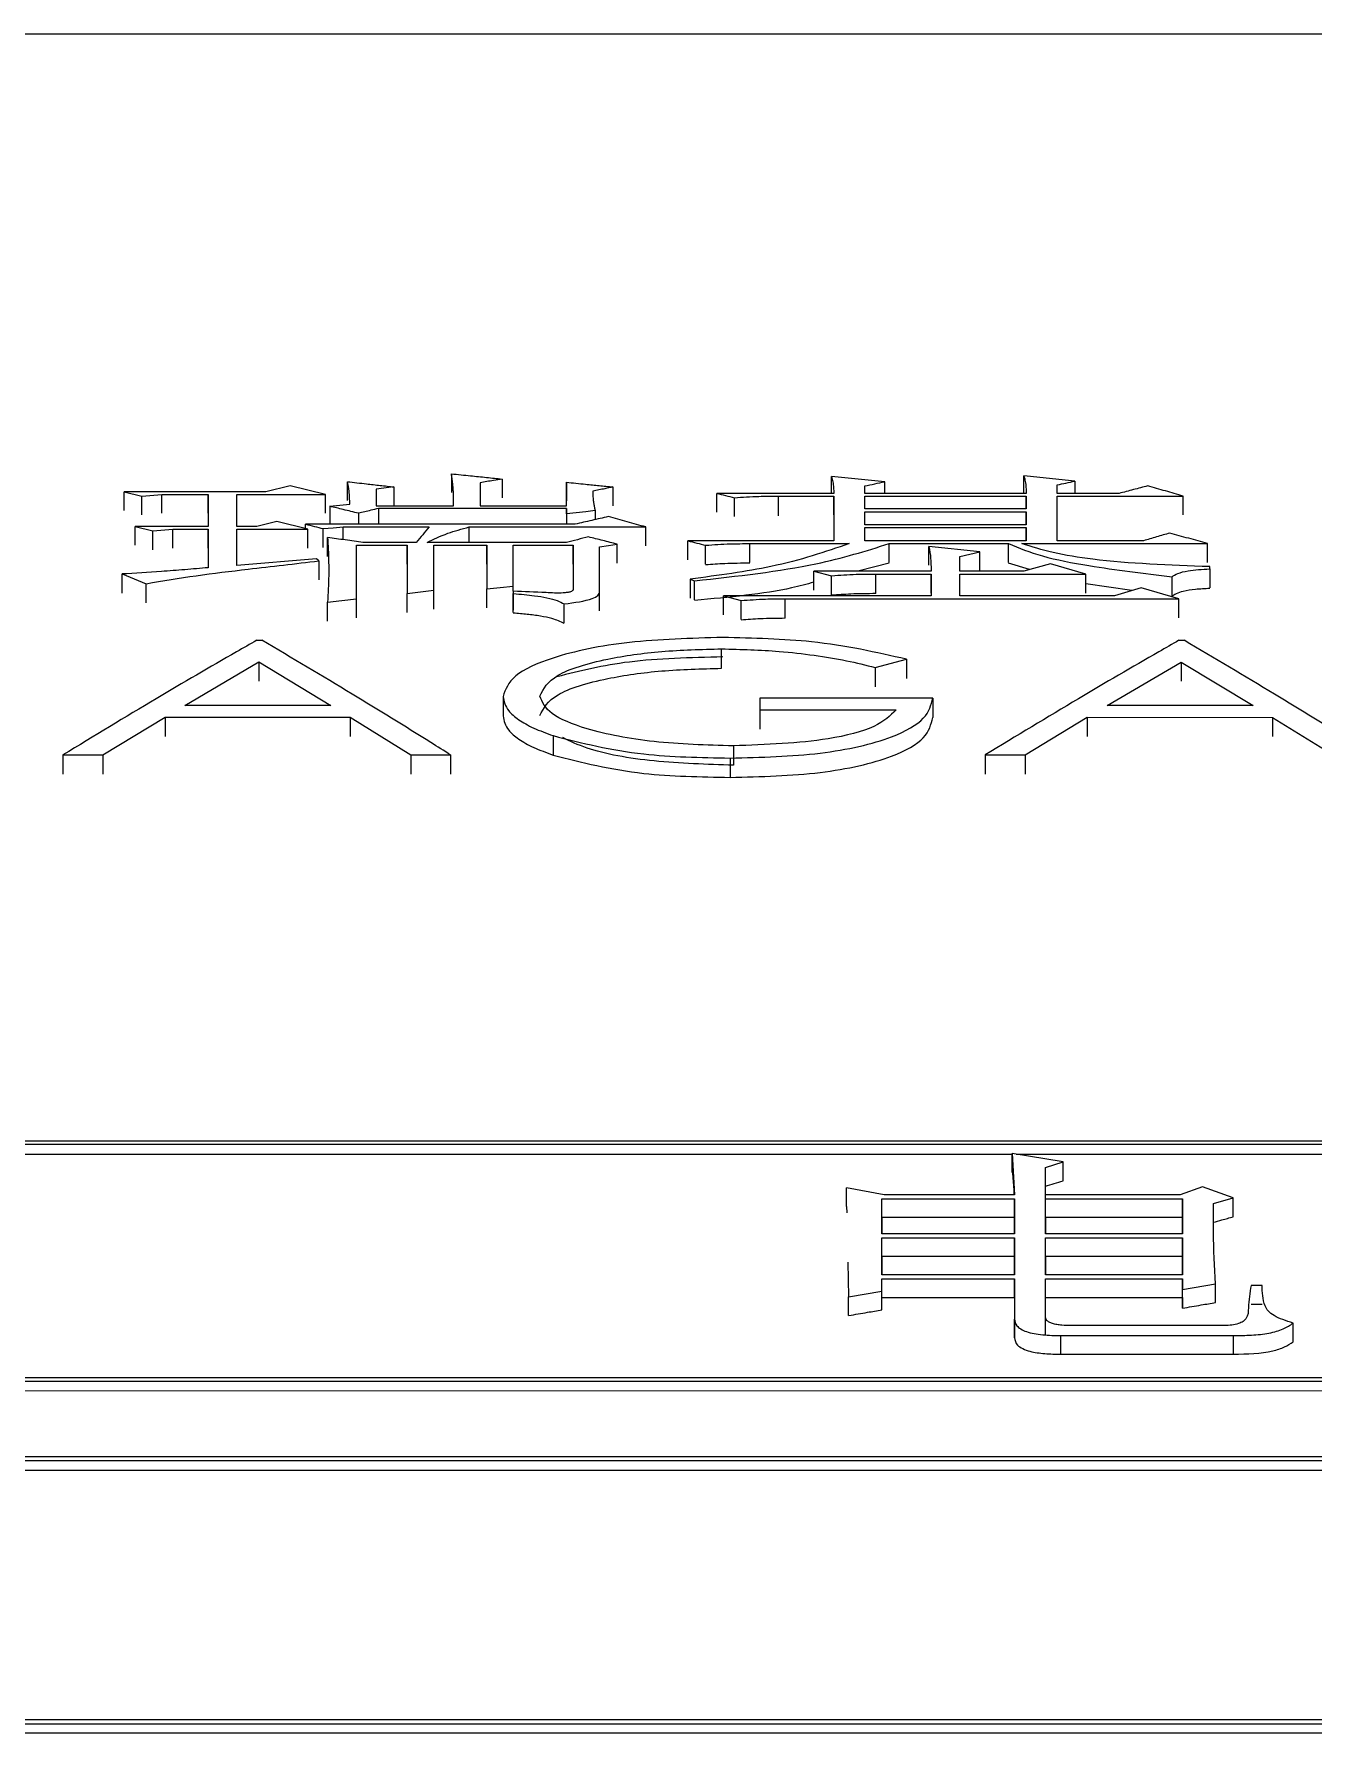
# Model space of a CAD drawing. Header units: millimetres. Extents: x 1852 to 4288, y 681 to 2404.
# Drawn here: x 2419.2 to 2425.46, y 2204.08 to 2212.39 of the extents above; entities that cross this region are included whole.
import ezdxf

# ---------------------------------------------------------------- set-up
doc = ezdxf.new("R2010")
doc.units = ezdxf.units.MM

msp = doc.modelspace()

# ---------------------------------------------------------------- linework, layer by layer
at = {"color": 7, "linetype": 'Continuous', "lineweight": 25}
for p, q in [((2442.3797, 2212.392), (2405.3797, 2212.3935)), ((2421.242, 2210.2414), (2421.242, 2210.1495)), ((2423.1026, 2210.1454), (2423.1026, 2210.2285)), ((2424.0437, 2210.1454), (2424.0437, 2210.231)), ((2419.6411, 2210.1533), (2419.7276, 2210.1324)), ((2420.3334, 2210.1533), (2419.6411, 2210.1533)), ((2419.6411, 2210.0613), (2419.6411, 2210.1533)), ((2419.7276, 2210.1324), (2419.8249, 2210.1403)), ((2419.8249, 2210.1403), (2420.0521, 2210.1403)), ((2420.0521, 2210.1403), (2420.0521, 2209.9837)), ((2420.0521, 2210.0482), (2420.0521, 2210.1403)), ((2420.1927, 2210.1402), (2420.6254, 2210.1402)), ((2420.1927, 2209.9837), (2420.1927, 2210.1402)), ((2420.4524, 2210.182), (2420.3334, 2210.1533)), ((2420.6254, 2210.1402), (2420.4524, 2210.182)), ((2420.6254, 2210.0482), (2420.6254, 2210.1402)), ((2420.7336, 2210.1108), (2420.7336, 2210.2027)), ((2420.9608, 2210.1768), (2420.8742, 2210.1663)), ((2420.8742, 2210.1663), (2420.8742, 2210.085)), ((2420.9608, 2210.1768), (2420.9608, 2210.085)), ((2421.3826, 2210.1975), (2421.3826, 2210.085)), ((2421.4908, 2210.2156), (2421.4908, 2210.1237)), ((2421.8045, 2210.085), (2421.8045, 2210.2001)), ((2421.8045, 2210.2001), (2421.8045, 2210.1082)), ((2422.0317, 2210.1767), (2422.0317, 2210.0847)), ((2423.1134, 2210.1454), (2422.5401, 2210.1454)), ((2422.5401, 2210.0534), (2422.5401, 2210.1454)), ((2423.2649, 2210.1454), (2423.2649, 2210.1819)), ((2424.0545, 2210.1454), (2423.2649, 2210.1454)), ((2423.3622, 2210.1454), (2423.3622, 2210.2026)), ((2424.206, 2210.1453), (2424.206, 2210.187)), ((2424.5088, 2210.1453), (2424.206, 2210.1453)), ((2424.2925, 2210.2052), (2424.2925, 2210.1453)), ((2419.7276, 2210.0403), (2419.7276, 2210.1324)), ((2420.6471, 2210.0824), (2420.7444, 2210.0929)), ((2420.6471, 2210.0824), (2420.6471, 2209.9944)), ((2420.8742, 2210.085), (2421.2528, 2210.085)), ((2420.885, 2210.0718), (2420.885, 2209.9944)), ((2421.8045, 2210.0717), (2420.885, 2210.0718)), ((2421.3826, 2210.085), (2421.8045, 2210.085)), ((2421.8045, 2210.0717), (2421.8045, 2209.9944)), ((2421.8045, 2210.0452), (2421.8045, 2210.0717)), ((2421.9451, 2210.0611), (2421.9451, 2210.0169)), ((2422.6266, 2210.0324), (2422.6266, 2210.1244)), ((2422.843, 2210.1323), (2423.1134, 2210.1323)), ((2422.843, 2210.0359), (2422.843, 2210.1323)), ((2423.1134, 2210.1323), (2423.1134, 2209.9133)), ((2423.1134, 2210.0402), (2423.1134, 2210.1323)), ((2423.2649, 2210.1323), (2424.0545, 2210.1323)), ((2423.2649, 2210.069), (2423.2649, 2210.1323)), ((2424.0545, 2210.069), (2423.2649, 2210.069)), ((2423.2649, 2210.0558), (2424.0545, 2210.0557)), ((2423.2649, 2209.9917), (2423.2649, 2210.0558)), ((2424.0545, 2210.1323), (2424.0545, 2210.069)), ((2424.0545, 2210.069), (2424.0545, 2210.1323)), ((2424.0545, 2210.0557), (2424.0545, 2209.9916)), ((2424.0545, 2209.9916), (2424.0545, 2210.0557)), ((2424.206, 2210.1323), (2424.8225, 2210.1322)), ((2424.206, 2209.9133), (2424.206, 2210.1323)), ((2424.8225, 2210.0402), (2424.8225, 2210.1322)), ((2419.6951, 2209.9837), (2419.7817, 2209.9622)), ((2420.0521, 2209.9837), (2419.6951, 2209.9837)), ((2419.6951, 2209.8913), (2419.6951, 2209.9837)), ((2419.7817, 2209.9622), (2419.879, 2209.9703)), ((2419.879, 2209.9703), (2420.0521, 2209.9703)), ((2420.0521, 2209.9703), (2420.0521, 2209.7815)), ((2420.0521, 2209.8778), (2420.0521, 2209.9703)), ((2420.2901, 2209.9837), (2420.1927, 2209.9837)), ((2420.1927, 2209.9703), (2420.5389, 2209.9702)), ((2420.1928, 2209.7926), (2420.1927, 2209.9703)), ((2420.3875, 2210.0079), (2420.2901, 2209.9837)), ((2420.5389, 2209.9702), (2420.3875, 2210.0079)), ((2421.8478, 2209.9944), (2420.5281, 2209.9944)), ((2420.5281, 2209.9729), (2420.5281, 2209.9944)), ((2420.5389, 2209.8778), (2420.5389, 2209.9702)), ((2420.6146, 2209.8805), (2420.6146, 2209.9729)), ((2420.712, 2209.981), (2421.1338, 2209.981)), ((2420.712, 2209.919), (2420.712, 2209.981)), ((2420.7877, 2210.0479), (2420.7877, 2209.9944)), ((2421.3287, 2209.981), (2422.1939, 2209.981)), ((2421.3287, 2209.9052), (2421.3287, 2209.981)), ((2421.8045, 2210.0452), (2421.8045, 2209.9944)), ((2422.1939, 2209.8886), (2422.1939, 2209.981)), ((2424.0545, 2209.9916), (2423.2649, 2209.9917)), ((2423.2649, 2209.9782), (2424.0545, 2209.9782)), ((2423.2649, 2209.9133), (2423.2649, 2209.9782)), ((2424.0545, 2209.9782), (2424.0545, 2209.9133)), ((2424.0545, 2209.9133), (2424.0545, 2209.9782)), ((2419.7817, 2209.8697), (2419.7817, 2209.9622)), ((2420.6363, 2209.8372), (2420.6363, 2209.9297)), ((2420.7769, 2209.8916), (2421.0257, 2209.8916)), ((2420.7769, 2209.6298), (2420.7769, 2209.8916)), ((2421.0689, 2209.9052), (2420.8093, 2209.9052)), ((2421.0257, 2209.8916), (2421.0257, 2209.6553)), ((2421.0257, 2209.799), (2421.0257, 2209.8916)), ((2421.8045, 2209.9052), (2421.123, 2209.9052)), ((2421.1555, 2209.8916), (2421.4151, 2209.8916)), ((2421.1555, 2209.6722), (2421.1555, 2209.8916)), ((2421.4151, 2209.8916), (2421.4151, 2209.6779)), ((2421.4151, 2209.799), (2421.4151, 2209.8916)), ((2421.5449, 2209.8916), (2421.837, 2209.8916)), ((2421.5449, 2209.692), (2421.5449, 2209.8916)), ((2421.837, 2209.8916), (2421.837, 2209.6722)), ((2421.837, 2209.799), (2421.837, 2209.8916)), ((2422.0533, 2209.8044), (2422.0533, 2209.897)), ((2423.1134, 2209.9133), (2422.3995, 2209.9133)), ((2422.3995, 2209.8208), (2422.3995, 2209.9133)), ((2422.486, 2209.7989), (2422.486, 2209.8915)), ((2422.7023, 2209.8997), (2423.1891, 2209.8997)), ((2422.7023, 2209.8071), (2422.7023, 2209.8997)), ((2424.0545, 2209.9133), (2423.2649, 2209.9133)), ((2423.3838, 2209.8071), (2423.3838, 2209.8997)), ((2423.3838, 2209.8997), (2423.968, 2209.8997)), ((2423.8274, 2209.8587), (2423.5786, 2209.886)), ((2423.5786, 2209.7934), (2423.5786, 2209.886)), ((2423.968, 2209.8071), (2423.968, 2209.8997)), ((2424.0329, 2209.8997), (2424.9415, 2209.8996)), ((2424.6278, 2209.9133), (2424.206, 2209.9133)), ((2424.9415, 2209.8071), (2424.9415, 2209.8996)), ((2420.5822, 2209.8258), (2420.1928, 2209.7926)), ((2420.593, 2209.8147), (2420.5822, 2209.8258)), ((2420.593, 2209.8147), (2420.593, 2209.7219)), ((2421.9668, 2209.6637), (2421.9668, 2209.8834)), ((2423.3838, 2209.8036), (2423.2372, 2209.7665)), ((2423.73, 2209.8367), (2423.8274, 2209.8587)), ((2423.73, 2209.7647), (2423.73, 2209.8367)), ((2423.8274, 2209.766), (2423.8274, 2209.8587)), ((2424.0711, 2209.7723), (2423.968, 2209.8036)), ((2424.1735, 2209.8008), (2424.0437, 2209.7647)), ((2424.3466, 2209.7507), (2424.1735, 2209.8008)), ((2419.6302, 2209.6579), (2419.6303, 2209.7509)), ((2419.6303, 2209.7509), (2419.7489, 2209.7034)), ((2422.4103, 2209.7256), (2422.4103, 2209.6326)), ((2422.4103, 2209.7256), (2422.4319, 2209.7172)), ((2423.0161, 2209.7647), (2423.1026, 2209.7424)), ((2423.5894, 2209.7647), (2423.0161, 2209.7647)), ((2423.0161, 2209.6718), (2423.0161, 2209.7647)), ((2423.1026, 2209.6494), (2423.1026, 2209.7424)), ((2423.3189, 2209.7508), (2423.5894, 2209.7508)), ((2423.319, 2209.6549), (2423.319, 2209.7508)), ((2423.5894, 2209.7508), (2423.5894, 2209.6439)), ((2423.5894, 2209.6578), (2423.5894, 2209.7508)), ((2424.0437, 2209.7647), (2423.73, 2209.7647)), ((2423.73, 2209.7508), (2424.3466, 2209.7507)), ((2423.73, 2209.6439), (2423.73, 2209.7508)), ((2424.3466, 2209.6578), (2424.3466, 2209.7507)), ((2424.7685, 2209.6438), (2424.7685, 2209.7368)), ((2424.9524, 2209.7758), (2424.9524, 2209.7869)), ((2424.9524, 2209.7758), (2424.9524, 2209.6829)), ((2419.7489, 2209.6104), (2419.7489, 2209.7034)), ((2421.0257, 2209.5621), (2421.0257, 2209.6553)), ((2421.1555, 2209.5791), (2421.1555, 2209.6722)), ((2421.4151, 2209.5848), (2421.4151, 2209.6779)), ((2421.5449, 2209.6666), (2421.5449, 2209.692)), ((2421.5449, 2209.6666), (2421.5449, 2209.6553)), ((2421.5449, 2209.6666), (2421.5449, 2209.5734)), ((2421.5449, 2209.5621), (2421.5449, 2209.6553)), ((2421.9668, 2209.5706), (2421.9668, 2209.6637)), ((2422.4319, 2209.6242), (2422.4319, 2209.7172)), ((2422.5726, 2209.5507), (2422.5726, 2209.6439)), ((2422.5726, 2209.6439), (2422.6591, 2209.6212)), ((2423.5894, 2209.6439), (2422.5726, 2209.6439)), ((2424.4872, 2209.6438), (2423.73, 2209.6439)), ((2424.5716, 2209.6696), (2424.3466, 2209.7023)), ((2424.617, 2209.6834), (2424.4872, 2209.6438)), ((2424.8009, 2209.6296), (2424.617, 2209.6834)), ((2420.6363, 2209.5194), (2420.6363, 2209.6127)), ((2420.7769, 2209.5365), (2420.7769, 2209.6298)), ((2421.7937, 2209.5108), (2421.7937, 2209.6041)), ((2422.6591, 2209.5279), (2422.6591, 2209.6212)), ((2422.8754, 2209.534), (2422.8754, 2209.6297)), ((2422.8754, 2209.6297), (2424.8009, 2209.6296)), ((2424.8009, 2209.5364), (2424.8009, 2209.6296)), ((2420.2894, 2209.4265), (2420.3151, 2209.4265)), ((2424.8022, 2209.4263), (2424.8279, 2209.4263)), ((2419.9381, 2209.1077), (2420.3002, 2209.3203)), ((2420.3002, 2209.3203), (2420.6528, 2209.1077)), ((2420.3002, 2209.3203), (2420.3002, 2209.2263)), ((2422.5642, 2209.2893), (2422.5643, 2209.3847)), ((2423.3151, 2209.2934), (2423.4689, 2209.3335)), ((2423.4689, 2209.3335), (2423.4689, 2209.2396)), ((2424.4509, 2209.1076), (2424.8131, 2209.3201)), ((2424.8131, 2209.3201), (2424.813, 2209.2262)), ((2424.8131, 2209.3201), (2425.1656, 2209.1075)), ((2423.3151, 2209.2934), (2423.3151, 2209.1994)), ((2421.4945, 2209.1512), (2421.4945, 2209.0569)), ((2422.751, 2209.1437), (2422.751, 2209.0859)), ((2423.5971, 2209.1437), (2422.751, 2209.1437)), ((2422.751, 2209.1437), (2422.751, 2209.0494)), ((2423.5971, 2209.1437), (2423.5971, 2209.0494)), ((2420.6528, 2209.1077), (2419.9381, 2209.1077)), ((2422.751, 2209.0859), (2423.4176, 2209.0859)), ((2422.751, 2209.0859), (2422.751, 2208.9915)), ((2425.1656, 2209.1075), (2424.4509, 2209.1076)), ((2419.5366, 2208.8653), (2419.8407, 2209.0496)), ((2419.8407, 2209.0496), (2419.8407, 2208.9552)), ((2419.8407, 2209.0496), (2420.7474, 2209.0496)), ((2420.7474, 2209.0496), (2420.7474, 2208.9552)), ((2420.7474, 2209.0496), (2421.043, 2208.8653)), ((2424.0494, 2208.8652), (2424.3535, 2209.0495)), ((2424.3535, 2209.0495), (2424.3535, 2208.9551)), ((2424.3535, 2209.0495), (2425.2602, 2209.0494)), ((2425.2602, 2209.0494), (2425.2602, 2208.955)), ((2425.2602, 2209.0494), (2425.5559, 2208.8652)), ((2421.7397, 2208.9598), (2421.7397, 2208.865)), ((2422.622, 2208.9099), (2422.622, 2208.8151)), ((2419.3407, 2208.8654), (2419.5366, 2208.8653)), ((2419.5366, 2208.8653), (2419.5366, 2208.7707)), ((2421.043, 2208.8653), (2421.2381, 2208.8653)), ((2421.2381, 2208.8653), (2421.2381, 2208.7707)), ((2422.6063, 2208.8503), (2422.6063, 2208.7557)), ((2423.8535, 2208.8652), (2424.0494, 2208.8652)), ((2424.0494, 2208.8652), (2424.0494, 2208.7706)), ((2440.1808, 2206.9755), (2418.1978, 2206.9761)), ((2440.1308, 2206.9581), (2418.2478, 2206.9587)), ((2418.2478, 2206.9125), (2423.9863, 2206.9124)), ((2423.9863, 2206.9157), (2423.9971, 2206.7127)), ((2424.2351, 2206.8738), (2423.9863, 2206.9157)), ((2423.9863, 2206.8235), (2423.9863, 2206.9157)), ((2424.0058, 2206.9124), (2428.919, 2206.9122)), ((2424.1486, 2206.8471), (2424.2351, 2206.8738)), ((2424.1486, 2206.7127), (2424.1486, 2206.8471)), ((2424.1486, 2206.8464), (2424.1486, 2206.8471)), ((2424.2351, 2206.7817), (2424.2351, 2206.8738)), ((2423.3589, 2206.7128), (2423.175, 2206.7474)), ((2423.175, 2206.6555), (2423.175, 2206.7474)), ((2424.1486, 2206.7127), (2424.1486, 2206.755)), ((2424.9166, 2206.7512), (2424.8084, 2206.7127)), ((2425.068, 2206.6973), (2424.9166, 2206.7512)), ((2423.175, 2206.6555), (2423.1775, 2206.6244)), ((2423.3481, 2206.6934), (2423.9971, 2206.6934)), ((2423.3481, 2206.5223), (2423.3481, 2206.6934)), ((2423.3481, 2206.6016), (2423.3481, 2206.6934)), ((2423.9971, 2206.7127), (2423.3589, 2206.7128)), ((2423.9971, 2206.6934), (2423.9971, 2206.5223)), ((2423.9971, 2206.6015), (2423.9971, 2206.6934)), ((2424.8084, 2206.7127), (2424.1486, 2206.7127)), ((2424.1486, 2206.6208), (2424.1486, 2206.7127)), ((2424.1486, 2206.6934), (2424.8192, 2206.6934)), ((2424.1486, 2206.5223), (2424.1486, 2206.6934)), ((2424.1486, 2206.6015), (2424.1486, 2206.6934)), ((2424.8192, 2206.6934), (2424.8192, 2206.5222)), ((2424.8192, 2206.6015), (2424.8192, 2206.6934)), ((2424.9707, 2206.6702), (2425.068, 2206.6973)), ((2425.068, 2206.6054), (2425.068, 2206.6973)), ((2423.3481, 2206.6016), (2423.3481, 2206.5223)), ((2423.9971, 2206.6015), (2423.3481, 2206.6016)), ((2423.9971, 2206.5223), (2423.9971, 2206.6015)), ((2424.1486, 2206.6015), (2424.1486, 2206.5223)), ((2424.8192, 2206.6015), (2424.1486, 2206.6015)), ((2424.8192, 2206.5222), (2424.8192, 2206.6015)), ((2423.9971, 2206.5223), (2423.3481, 2206.5223)), ((2423.3481, 2206.5027), (2423.9971, 2206.5027)), ((2423.3481, 2206.3211), (2423.3481, 2206.5027)), ((2423.3481, 2206.4111), (2423.3481, 2206.5027)), ((2423.9971, 2206.5027), (2423.9971, 2206.3211)), ((2423.9971, 2206.411), (2423.9971, 2206.5027)), ((2424.8192, 2206.5222), (2424.1486, 2206.5223)), ((2424.1486, 2206.5027), (2424.8192, 2206.5027)), ((2424.1486, 2206.3211), (2424.1486, 2206.5027)), ((2424.1486, 2206.411), (2424.1486, 2206.5027)), ((2424.8192, 2206.411), (2424.8192, 2206.5027)), ((2424.8192, 2206.5027), (2424.8193, 2206.3211)), ((2423.3481, 2206.4111), (2423.3481, 2206.3211)), ((2423.9971, 2206.411), (2423.3481, 2206.4111)), ((2423.9971, 2206.3211), (2423.9971, 2206.411)), ((2424.1486, 2206.411), (2424.1486, 2206.3211)), ((2424.8192, 2206.411), (2424.1486, 2206.411)), ((2424.8192, 2206.3211), (2424.8192, 2206.411)), ((2423.1824, 2206.383), (2423.1858, 2206.2134)), ((2423.9971, 2206.3211), (2423.3481, 2206.3211)), ((2424.8193, 2206.3211), (2424.1486, 2206.3211)), ((2423.1858, 2206.2134), (2423.3481, 2206.2414)), ((2423.3481, 2206.3012), (2423.9971, 2206.3012)), ((2423.3481, 2206.2414), (2423.3481, 2206.3012)), ((2423.3481, 2206.2099), (2423.3481, 2206.3012)), ((2423.3481, 2206.1501), (2423.3481, 2206.2414)), ((2423.9971, 2206.3012), (2423.9971, 2206.1049)), ((2423.9971, 2206.2099), (2423.9971, 2206.3012)), ((2424.1486, 2206.3012), (2424.8193, 2206.3012)), ((2424.1486, 2206.117), (2424.1486, 2206.3012)), ((2424.1486, 2206.2099), (2424.1486, 2206.3012)), ((2424.8193, 2206.3012), (2424.8193, 2206.2494)), ((2424.8193, 2206.2098), (2424.8193, 2206.3012)), ((2424.8193, 2206.2494), (2424.9815, 2206.2773)), ((2424.8193, 2206.1581), (2424.8193, 2206.2494)), ((2424.9815, 2206.186), (2424.9815, 2206.2773)), ((2425.2087, 2206.2693), (2425.1546, 2206.2693)), ((2423.1858, 2206.1222), (2423.1858, 2206.2134)), ((2423.3481, 2206.1501), (2423.3481, 2206.2099)), ((2423.3481, 2206.2099), (2423.9971, 2206.2099)), ((2423.9971, 2206.2099), (2423.9971, 2206.0138)), ((2424.1486, 2206.0273), (2424.1486, 2206.2099)), ((2424.1486, 2206.2099), (2424.8193, 2206.2098)), ((2424.8193, 2206.2098), (2424.8193, 2206.1581)), ((2425.1546, 2206.178), (2425.2087, 2206.178)), ((2423.9971, 2206.0138), (2423.9971, 2206.1049)), ((2425.025, 2206.0726), (2424.2784, 2206.0726)), ((2425.3601, 2205.9936), (2425.3601, 2206.0847)), ((2424.2243, 2205.933), (2424.2243, 2206.024)), ((2424.2243, 2206.024), (2425.0681, 2206.0239)), ((2425.0681, 2205.9329), (2425.0681, 2206.0239)), ((2424.2243, 2205.933), (2425.0681, 2205.9329)), ((2418.2479, 2205.8196), (2440.1309, 2205.819)), ((2418.1979, 2205.8006), (2440.1809, 2205.8001)), ((2418.1979, 2205.7545), (2440.1809, 2205.7539)), ((2440.1309, 2205.4297), (2418.1479, 2205.4302)), ((2440.0809, 2205.4103), (2418.1979, 2205.4108)), ((2418.1979, 2205.3656), (2440.0809, 2205.3651)), ((2418.1479, 2204.1241), (2440.1309, 2204.1236)), ((2418.1479, 2204.0796), (2440.1309, 2204.0791)), ((2418.1979, 2204.1451), (2440.0809, 2204.1446))]:
    msp.add_line(p, q, dxfattribs=at)
at = {"color": 7, "linetype": 'Continuous', "lineweight": 25, "flags": 128}
for points in [[(2419.8249, 2210.0482), (2419.8249, 2210.068), (2419.8249, 2210.0921), (2419.8249, 2210.1162), (2419.8249, 2210.1403)], [(2421.9451, 2210.0611), (2421.899, 2210.0559), (2421.8518, 2210.0505), (2421.8045, 2210.0452)], [(2419.879, 2209.8779), (2419.879, 2209.8982), (2419.879, 2209.9222), (2419.879, 2209.9462), (2419.879, 2209.9703)], [(2420.6146, 2209.9729), (2420.6633, 2209.977), (2420.712, 2209.981)], [(2421.9668, 2209.8834), (2422.0101, 2209.8902), (2422.0533, 2209.897)], [(2421.0257, 2209.6553), (2421.0906, 2209.6638), (2421.1555, 2209.6722)], [(2421.4151, 2209.6779), (2421.48, 2209.6849), (2421.5449, 2209.692)], [(2420.6363, 2209.6127), (2420.7066, 2209.6212), (2420.7769, 2209.6298)], [(2419.3407, 2208.8654), (2419.3407, 2208.8403), (2419.3407, 2208.8152), (2419.3407, 2208.7707)], [(2421.043, 2208.8653), (2421.043, 2208.8413), (2421.043, 2208.8174), (2421.043, 2208.7707)], [(2423.8535, 2208.8652), (2423.8535, 2208.8401), (2423.8535, 2208.815), (2423.8535, 2208.7706)]]:
    msp.add_lwpolyline(points, dxfattribs=at)
at = {"color": 7, "linetype": 'Continuous', "lineweight": 25}
for points, knots in [([(2421.2528, 2210.085), (2421.2528, 2210.0859), (2421.2528, 2210.0878), (2421.2528, 2210.0906), (2421.2528, 2210.0934), (2421.2528, 2210.0962), (2421.2528, 2210.0991), (2421.2528, 2210.1019), (2421.2528, 2210.1042), (2421.2528, 2210.1066), (2421.2528, 2210.1089), (2421.2527, 2210.1117), (2421.2527, 2210.114), (2421.2527, 2210.1164), (2421.2526, 2210.1187), (2421.2526, 2210.1215), (2421.2526, 2210.1238), (2421.2525, 2210.1262), (2421.2525, 2210.1285), (2421.2524, 2210.1313), (2421.2524, 2210.1336), (2421.2523, 2210.136), (2421.2522, 2210.1383), (2421.2521, 2210.1411), (2421.252, 2210.1434), (2421.252, 2210.1457), (2421.2519, 2210.1481), (2421.2517, 2210.1509), (2421.2516, 2210.1532), (2421.2515, 2210.1555), (2421.2514, 2210.1578), (2421.2512, 2210.1606), (2421.251, 2210.1634), (2421.2509, 2210.1657), (2421.2507, 2210.168), (2421.2505, 2210.1703), (2421.2503, 2210.1726), (2421.2501, 2210.175), (2421.2499, 2210.1773), (2421.2497, 2210.18), (2421.2494, 2210.1828), (2421.2492, 2210.1851), (2421.2489, 2210.1874), (2421.2487, 2210.1897), (2421.2484, 2210.1925), (2421.2481, 2210.1948), (2421.2479, 2210.1971), (2421.2476, 2210.1994), (2421.2473, 2210.2022), (2421.247, 2210.2045), (2421.2467, 2210.2068), (2421.2464, 2210.2091), (2421.246, 2210.2118), (2421.2458, 2210.2141), (2421.2454, 2210.2164), (2421.2451, 2210.2187), (2421.2448, 2210.2215), (2421.2445, 2210.2238), (2421.2441, 2210.2261), (2421.2438, 2210.2283), (2421.2435, 2210.2311), (2421.2431, 2210.2334), (2421.2428, 2210.2357), (2421.2425, 2210.2382), (2421.2422, 2210.2402), (2421.242, 2210.2414)], [0, 0, 0, 0, 0.017776, 0.035552, 0.053328, 0.071104, 0.08888, 0.106656, 0.124432, 0.13332, 0.151096, 0.168872, 0.186648, 0.195536, 0.213312, 0.231088, 0.248864, 0.257752, 0.275528, 0.293304, 0.31108, 0.319968, 0.337744, 0.355519, 0.373295, 0.382183, 0.399959, 0.417735, 0.435511, 0.444399, 0.462175, 0.479951, 0.497727, 0.515503, 0.524391, 0.542167, 0.559943, 0.568831, 0.586607, 0.604383, 0.622159, 0.639935, 0.648823, 0.666599, 0.684375, 0.702151, 0.711039, 0.728815, 0.746591, 0.764367, 0.773255, 0.791031, 0.808807, 0.826583, 0.835471, 0.853247, 0.871023, 0.888799, 0.897687, 0.915463, 0.933239, 0.951015, 0.959903, 0.977679, 1, 1, 1, 1]), ([(2421.242, 2210.2414), (2421.2733, 2210.2382), (2421.3305, 2210.2322), (2421.4134, 2210.2236), (2421.465, 2210.2183), (2421.4908, 2210.2156)], [0, 0, 0, 0, 0.377751, 0.688875, 1, 1, 1, 1]), ([(2423.1026, 2210.2285), (2423.1046, 2210.2196), (2423.1088, 2210.2014), (2423.1122, 2210.1737), (2423.113, 2210.1548), (2423.1134, 2210.1454)], [0, 0, 0, 0, 0.32278, 0.661317, 1, 1, 1, 1]), ([(2423.3622, 2210.2026), (2423.3189, 2210.2069), (2423.2324, 2210.2156), (2423.1459, 2210.2242), (2423.1026, 2210.2285)], [0, 0, 0, 0, 0.499999, 1, 1, 1, 1]), ([(2424.0437, 2210.231), (2424.046, 2210.2219), (2424.0507, 2210.2032), (2424.0536, 2210.1746), (2424.0542, 2210.1551), (2424.0545, 2210.1454)], [0, 0, 0, 0, 0.320799, 0.66032, 1, 1, 1, 1]), ([(2424.2925, 2210.2052), (2424.251, 2210.2095), (2424.1681, 2210.2181), (2424.0852, 2210.2267), (2424.0437, 2210.231)], [0, 0, 0, 0, 0.499999, 1, 1, 1, 1]), ([(2420.7444, 2210.0929), (2420.7443, 2210.1035), (2420.7442, 2210.1248), (2420.7412, 2210.1614), (2420.7364, 2210.1873), (2420.7336, 2210.2027)], [0, 0, 0, 0, 0.2875755, 0.5751673, 1, 1, 1, 1]), ([(2420.7336, 2210.2027), (2420.7645, 2210.1992), (2420.8178, 2210.1931), (2420.8936, 2210.1844), (2420.9384, 2210.1793), (2420.9608, 2210.1768)], [0, 0, 0, 0, 0.408301, 0.70415, 1, 1, 1, 1]), ([(2421.4908, 2210.2156), (2421.4767, 2210.2133), (2421.4517, 2210.2091), (2421.4156, 2210.203), (2421.3936, 2210.1993), (2421.3826, 2210.1975)], [0, 0, 0, 0, 0.390452, 0.695226, 1, 1, 1, 1]), ([(2421.8045, 2210.2001), (2421.8359, 2210.1969), (2421.8895, 2210.1914), (2421.9652, 2210.1836), (2422.0095, 2210.179), (2422.0317, 2210.1767)], [0, 0, 0, 0, 0.414517, 0.707258, 1, 1, 1, 1]), ([(2422.0317, 2210.1767), (2422.0187, 2210.1739), (2421.996, 2210.1691), (2421.9635, 2210.1621), (2421.9441, 2210.158), (2421.9343, 2210.1559)], [0, 0, 0, 0, 0.40015, 0.700074, 1, 1, 1, 1]), ([(2421.9343, 2210.1559), (2421.9344, 2210.1441), (2421.9344, 2210.1316), (2421.9354, 2210.1183), (2421.9356, 2210.1154), (2421.9359, 2210.1124), (2421.9363, 2210.1094), (2421.9365, 2210.1072), (2421.9369, 2210.1043), (2421.9374, 2210.1013), (2421.9379, 2210.0976), (2421.9384, 2210.0946), (2421.9389, 2210.0917), (2421.9395, 2210.0887), (2421.94, 2210.0857), (2421.9406, 2210.0828), (2421.9412, 2210.0798), (2421.9417, 2210.0772), (2421.9422, 2210.075), (2421.9425, 2210.0735), (2421.9429, 2210.0716), (2421.9434, 2210.0694), (2421.9438, 2210.0675), (2421.9441, 2210.066), (2421.9444, 2210.0647), (2421.9447, 2210.063), (2421.945, 2210.0618), (2421.9451, 2210.0611)], [0, 0, 0, 0, 0.37469, 0.398108, 0.421526, 0.468361, 0.491779, 0.515197, 0.538615, 0.58545, 0.608868, 0.655703, 0.679121, 0.702539, 0.749374, 0.772792, 0.79621, 0.843045, 0.854754, 0.866463, 0.889881, 0.913299, 0.936716, 0.948425, 0.960134, 0.980067, 1, 1, 1, 1]), ([(2422.5401, 2210.1454), (2422.5545, 2210.1419), (2422.5834, 2210.1349), (2422.6122, 2210.1279), (2422.6266, 2210.1244)], [0, 0, 0, 0, 0.5, 1, 1, 1, 1]), ([(2423.2649, 2210.1819), (2423.2811, 2210.1853), (2423.3135, 2210.1923), (2423.346, 2210.1992), (2423.3622, 2210.2026)], [0, 0, 0, 0, 0.500001, 1, 1, 1, 1]), ([(2424.206, 2210.187), (2424.2204, 2210.1901), (2424.2492, 2210.1961), (2424.2781, 2210.2022), (2424.2925, 2210.2052)], [0, 0, 0, 0, 0.500001, 1, 1, 1, 1]), ([(2424.6495, 2210.1818), (2424.626, 2210.1758), (2424.5792, 2210.1636), (2424.5323, 2210.1514), (2424.5088, 2210.1453)], [0, 0, 0, 0, 0.499996, 1, 1, 1, 1]), ([(2424.8225, 2210.1322), (2424.7937, 2210.1405), (2424.736, 2210.1571), (2424.6783, 2210.1736), (2424.6495, 2210.1818)], [0, 0, 0, 0, 0.5, 1, 1, 1, 1]), ([(2420.7877, 2210.0479), (2420.7752, 2210.0509), (2420.7503, 2210.0571), (2420.7034, 2210.0686), (2420.669, 2210.077), (2420.6471, 2210.0824)], [0, 0, 0, 0, 0.266243, 0.532487, 1, 1, 1, 1]), ([(2420.885, 2210.0718), (2420.8726, 2210.0687), (2420.8501, 2210.0632), (2420.8177, 2210.0552), (2420.7977, 2210.0503), (2420.7877, 2210.0479)], [0, 0, 0, 0, 0.384576, 0.692287, 1, 1, 1, 1]), ([(2422.6266, 2210.1244), (2422.6664, 2210.127), (2422.7375, 2210.1317), (2422.8107, 2210.1321), (2422.843, 2210.1323)], [0, 0, 0, 0, 0.558835, 1, 1, 1, 1]), ([(2420.5281, 2209.9944), (2420.5425, 2209.9909), (2420.5713, 2209.9837), (2420.6002, 2209.9765), (2420.6146, 2209.9729)], [0, 0, 0, 0, 0.499999, 1, 1, 1, 1]), ([(2421.1338, 2209.981), (2421.123, 2209.9684), (2421.1014, 2209.9433), (2421.0798, 2209.9179), (2421.0689, 2209.9052)], [0, 0, 0, 0, 0.5, 1, 1, 1, 1]), ([(2421.123, 2209.9052), (2421.1545, 2209.9207), (2421.2111, 2209.9486), (2421.2925, 2209.971), (2421.3287, 2209.981)], [0, 0, 0, 0, 0.55626, 1, 1, 1, 1]), ([(2422.01, 2210.0319), (2421.983, 2210.0256), (2421.9289, 2210.0132), (2421.8748, 2210.0007), (2421.8478, 2209.9944)], [0, 0, 0, 0, 0.499999, 1, 1, 1, 1]), ([(2422.1939, 2209.981), (2422.1633, 2209.9895), (2422.102, 2210.0065), (2422.0407, 2210.0234), (2422.01, 2210.0319)], [0, 0, 0, 0, 0.5, 1, 1, 1, 1]), ([(2420.6363, 2209.9297), (2420.6373, 2209.9103), (2420.6408, 2209.8489), (2420.6432, 2209.7439), (2420.6386, 2209.6564), (2420.6363, 2209.6127)], [0, 0, 0, 0, 0.18758, 0.593728, 1, 1, 1, 1]), ([(2420.8093, 2209.9052), (2420.7805, 2209.9093), (2420.7228, 2209.9175), (2420.6651, 2209.9256), (2420.6363, 2209.9297)], [0, 0, 0, 0, 0.5, 1, 1, 1, 1]), ([(2421.9127, 2209.9324), (2421.8947, 2209.9278), (2421.8586, 2209.9188), (2421.8226, 2209.9097), (2421.8045, 2209.9052)], [0, 0, 0, 0, 0.499995, 1, 1, 1, 1]), ([(2422.0533, 2209.897), (2422.0299, 2209.9029), (2421.983, 2209.9147), (2421.9361, 2209.9265), (2421.9127, 2209.9324)], [0, 0, 0, 0, 0.499999, 1, 1, 1, 1]), ([(2422.3995, 2209.9133), (2422.4139, 2209.9097), (2422.4427, 2209.9025), (2422.4716, 2209.8952), (2422.486, 2209.8915)], [0, 0, 0, 0, 0.5, 1, 1, 1, 1]), ([(2423.1891, 2209.8997), (2423.0705, 2209.859), (2422.8554, 2209.7852), (2422.5482, 2209.7441), (2422.4103, 2209.7256)], [0, 0, 0, 0, 0.551009, 1, 1, 1, 1]), ([(2422.4319, 2209.7172), (2422.641, 2209.7406), (2423.0094, 2209.7817), (2423.2708, 2209.8641), (2423.3838, 2209.8997)], [0, 0, 0, 0, 0.567388, 1, 1, 1, 1]), ([(2422.486, 2209.8915), (2422.5258, 2209.8942), (2422.5969, 2209.8991), (2422.6701, 2209.8995), (2422.7023, 2209.8997)], [0, 0, 0, 0, 0.558835, 1, 1, 1, 1]), ([(2423.5786, 2209.886), (2423.582, 2209.866), (2423.5871, 2209.8359), (2423.5888, 2209.7953), (2423.5892, 2209.7749), (2423.5894, 2209.7647)], [0, 0, 0, 0, 0.499799, 0.749887, 1, 1, 1, 1]), ([(2423.968, 2209.8997), (2424.0196, 2209.8784), (2424.1243, 2209.8353), (2424.4063, 2209.7811), (2424.6305, 2209.7536), (2424.7685, 2209.7368)], [0, 0, 0, 0, 0.271719, 0.55196, 1, 1, 1, 1]), ([(2424.9524, 2209.7869), (2424.756, 2209.794), (2424.484, 2209.8037), (2424.1799, 2209.8528), (2424.0815, 2209.8842), (2424.0329, 2209.8997)], [0, 0, 0, 0, 0.568218, 0.786771, 1, 1, 1, 1]), ([(2424.7576, 2209.9512), (2424.736, 2209.9449), (2424.6927, 2209.9323), (2424.6495, 2209.9196), (2424.6278, 2209.9133)], [0, 0, 0, 0, 0.499997, 1, 1, 1, 1]), ([(2424.9415, 2209.8996), (2424.9109, 2209.9083), (2424.8496, 2209.9255), (2424.7883, 2209.9426), (2424.7576, 2209.9512)], [0, 0, 0, 0, 0.5, 1, 1, 1, 1]), ([(2419.7489, 2209.7034), (2419.8294, 2209.717), (2419.9899, 2209.7441), (2420.2769, 2209.7782), (2420.4778, 2209.8014), (2420.593, 2209.8147)], [0, 0, 0, 0, 0.3007253, 0.5990417, 1, 1, 1, 1]), ([(2422.7023, 2209.8037), (2422.6613, 2209.8033), (2422.588, 2209.8028), (2422.5171, 2209.7977), (2422.486, 2209.7955)], [0, 0, 0, 0, 0.561085, 1, 1, 1, 1]), ([(2420.0521, 2209.7815), (2420.014, 2209.7783), (2419.9378, 2209.7719), (2419.7978, 2209.7609), (2419.6946, 2209.7547), (2419.6303, 2209.7509)], [0, 0, 0, 0, 0.273664, 0.547351, 1, 1, 1, 1]), ([(2423.1026, 2209.7424), (2423.1424, 2209.7452), (2423.2135, 2209.7501), (2423.2867, 2209.7506), (2423.3189, 2209.7508)], [0, 0, 0, 0, 0.5588348, 1, 1, 1, 1]), ([(2424.7685, 2209.7368), (2424.7764, 2209.7426), (2424.7924, 2209.7546), (2424.8565, 2209.7704), (2424.9157, 2209.7737), (2424.9524, 2209.7758)], [0, 0, 0, 0, 0.2687155, 0.5468291, 1, 1, 1, 1]), ([(2421.837, 2209.6722), (2421.8358, 2209.6707), (2421.8335, 2209.6677), (2421.8242, 2209.6633), (2421.8088, 2209.6599), (2421.7685, 2209.6561), (2421.6782, 2209.6612), (2421.5978, 2209.6645), (2421.5449, 2209.6666)], [0, 0, 0, 0, 0.0497966, 0.1008375, 0.1638489, 0.2293145, 0.4925683, 1, 1, 1, 1]), ([(2421.5449, 2209.6553), (2421.5803, 2209.6522), (2421.6382, 2209.6473), (2421.71, 2209.635), (2421.7622, 2209.6216), (2421.7833, 2209.6099), (2421.7937, 2209.6041)], [0, 0, 0, 0, 0.34869, 0.570906, 0.788288, 1, 1, 1, 1]), ([(2421.7937, 2209.6041), (2421.8452, 2209.6111), (2421.9159, 2209.6207), (2421.9634, 2209.646), (2421.9657, 2209.6578), (2421.9668, 2209.6637)], [0, 0, 0, 0, 0.572838, 0.788051, 1, 1, 1, 1]), ([(2423.0161, 2209.7105), (2422.9806, 2209.7009), (2422.8191, 2209.6573), (2422.6016, 2209.6371), (2422.4319, 2209.6214)], [0, 0, 0, 0, 0.219968, 1, 1, 1, 1]), ([(2423.319, 2209.6549), (2423.2779, 2209.6546), (2423.2046, 2209.654), (2423.1337, 2209.6488), (2423.1026, 2209.6466)], [0, 0, 0, 0, 0.561086, 1, 1, 1, 1]), ([(2424.9524, 2209.6799), (2424.929, 2209.6787), (2424.8829, 2209.6764), (2424.8251, 2209.6675), (2424.7859, 2209.6549), (2424.7742, 2209.6456), (2424.7685, 2209.6409)], [0, 0, 0, 0, 0.2902729, 0.5737489, 0.7896358, 1, 1, 1, 1]), ([(2421.7937, 2209.5085), (2421.7759, 2209.5172), (2421.7461, 2209.5319), (2421.6775, 2209.5452), (2421.6137, 2209.554), (2421.5679, 2209.5577), (2421.5449, 2209.5595)], [0, 0, 0, 0, 0.328275, 0.548712, 0.773165, 1, 1, 1, 1]), ([(2422.6591, 2209.6212), (2422.6989, 2209.624), (2422.77, 2209.6291), (2422.8432, 2209.6295), (2422.8754, 2209.6297)], [0, 0, 0, 0, 0.5588348, 1, 1, 1, 1]), ([(2422.8754, 2209.534), (2422.8344, 2209.5337), (2422.7611, 2209.5331), (2422.6902, 2209.5278), (2422.6591, 2209.5255)], [0, 0, 0, 0, 0.5610855, 1, 1, 1, 1]), ([(2420.2894, 2209.4265), (2420.2566, 2209.4077), (2420.0926, 2209.314), (2419.7764, 2209.1298), (2419.4929, 2208.9577), (2419.3407, 2208.8654)], [0, 0, 0, 0, 0.103722, 0.518616, 1, 1, 1, 1]), ([(2421.2381, 2208.8653), (2421.206, 2208.8855), (2421.0456, 2208.9863), (2420.7379, 2209.1762), (2420.4623, 2209.3393), (2420.3151, 2209.4265)], [0, 0, 0, 0, 0.104313, 0.521568, 1, 1, 1, 1]), ([(2422.5703, 2209.4403), (2422.4137, 2209.436), (2422.1056, 2209.4276), (2421.7462, 2209.3533), (2421.5316, 2209.2557), (2421.5068, 2209.1857), (2421.4945, 2209.1512)], [0, 0, 0, 0, 0.292337, 0.575557, 0.790285, 1, 1, 1, 1]), ([(2423.4689, 2209.3335), (2423.3207, 2209.3674), (2423.0529, 2209.4287), (2422.7193, 2209.4367), (2422.5703, 2209.4403)], [0, 0, 0, 0, 0.553186, 1, 1, 1, 1]), ([(2424.8022, 2209.4263), (2424.7694, 2209.4076), (2424.6054, 2209.3139), (2424.2892, 2209.1296), (2424.0058, 2208.9576), (2423.8535, 2208.8652)], [0, 0, 0, 0, 0.103722, 0.518616, 1, 1, 1, 1]), ([(2425.751, 2208.8652), (2425.7189, 2208.8853), (2425.5584, 2208.9862), (2425.2507, 2209.176), (2424.9751, 2209.3392), (2424.8279, 2209.4263)], [0, 0, 0, 0, 0.104313, 0.521568, 1, 1, 1, 1]), ([(2421.674, 2209.1534), (2421.6929, 2209.189), (2421.7315, 2209.2615), (2421.9804, 2209.3355), (2422.2681, 2209.3771), (2422.465, 2209.3821), (2422.5643, 2209.3847)], [0, 0, 0, 0, 0.266309, 0.543068, 0.76962, 1, 1, 1, 1]), ([(2422.5703, 2209.3448), (2422.4115, 2209.3413), (2422.1063, 2209.3345), (2421.8706, 2209.2761), (2421.7575, 2209.2481)], [0, 0, 0, 0, 0.520352, 1, 1, 1, 1]), ([(2422.5643, 2209.3847), (2422.6593, 2209.3821), (2422.8154, 2209.3779), (2423.0179, 2209.3542), (2423.1772, 2209.3282), (2423.2693, 2209.305), (2423.3151, 2209.2934)], [0, 0, 0, 0, 0.344694, 0.565951, 0.784515, 1, 1, 1, 1]), ([(2421.674, 2209.0583), (2421.6929, 2209.0938), (2421.7315, 2209.1663), (2421.9805, 2209.2402), (2422.2681, 2209.2817), (2422.465, 2209.2868), (2422.5642, 2209.2893)], [0, 0, 0, 0, 0.26614, 0.542866, 0.769494, 1, 1, 1, 1]), ([(2421.4945, 2209.1512), (2421.4995, 2209.1277), (2421.5077, 2209.089), (2421.5684, 2209.0374), (2421.6413, 2208.996), (2421.7068, 2208.9719), (2421.7398, 2208.9598)], [0, 0, 0, 0, 0.334846, 0.553685, 0.77524, 1, 1, 1, 1]), ([(2422.622, 2208.9099), (2422.4898, 2208.9137), (2422.2291, 2208.9213), (2421.915, 2208.982), (2421.7132, 2209.0643), (2421.687, 2209.124), (2421.674, 2209.1534)], [0, 0, 0, 0, 0.291834, 0.575874, 0.791001, 1, 1, 1, 1]), ([(2422.6063, 2208.8503), (2422.7568, 2208.8541), (2423.0523, 2208.8615), (2423.3957, 2208.9402), (2423.5731, 2209.0428), (2423.5892, 2209.1102), (2423.5971, 2209.1437)], [0, 0, 0, 0, 0.293176, 0.575821, 0.789619, 1, 1, 1, 1]), ([(2421.4945, 2209.0561), (2421.4995, 2209.0327), (2421.5077, 2208.994), (2421.5684, 2208.9424), (2421.6413, 2208.9012), (2421.7068, 2208.8771), (2421.7398, 2208.865)], [0, 0, 0, 0, 0.334778, 0.5536, 0.775175, 1, 1, 1, 1]), ([(2423.4176, 2209.0859), (2423.3893, 2209.0574), (2423.3314, 2208.9991), (2423.0412, 2208.9253), (2422.7822, 2208.9158), (2422.622, 2208.9099)], [0, 0, 0, 0, 0.267419, 0.54663, 1, 1, 1, 1]), ([(2422.6063, 2208.7557), (2422.7568, 2208.7594), (2423.0522, 2208.7668), (2423.3957, 2208.8454), (2423.5731, 2208.9478), (2423.5892, 2209.0152), (2423.5971, 2209.0486)], [0, 0, 0, 0, 0.2933457, 0.5760421, 0.7897566, 1, 1, 1, 1]), ([(2421.7397, 2208.9598), (2421.8807, 2208.9239), (2422.1363, 2208.8588), (2422.4607, 2208.853), (2422.6063, 2208.8503)], [0, 0, 0, 0, 0.5512714, 1, 1, 1, 1]), ([(2422.622, 2208.8151), (2422.4911, 2208.8191), (2422.2328, 2208.8271), (2421.9296, 2208.8802), (2421.8242, 2208.9322), (2421.7879, 2208.9501)], [0, 0, 0, 0, 0.402606, 0.794339, 1, 1, 1, 1]), ([(2421.7397, 2208.865), (2421.8807, 2208.8291), (2422.1364, 2208.7641), (2422.4607, 2208.7583), (2422.6063, 2208.7557)], [0, 0, 0, 0, 0.551186, 1, 1, 1, 1]), ([(2423.9863, 2206.8235), (2423.9891, 2206.7959), (2423.9929, 2206.7591), (2423.9944, 2206.722), (2423.9947, 2206.7127)], [0, 0, 0, 0, 0.750206, 1, 1, 1, 1]), ([(2424.1486, 2206.755), (2424.163, 2206.7595), (2424.1918, 2206.7684), (2424.2207, 2206.7772), (2424.2351, 2206.7817)], [0, 0, 0, 0, 0.5, 1, 1, 1, 1]), ([(2424.9815, 2206.2773), (2424.9768, 2206.3616), (2424.9694, 2206.4937), (2424.9703, 2206.6233), (2424.9707, 2206.6702)], [0, 0, 0, 0, 0.638088, 1, 1, 1, 1]), ([(2424.9707, 2206.5783), (2424.9843, 2206.5821), (2425.0074, 2206.5885), (2425.0398, 2206.5975), (2425.0586, 2206.6028), (2425.068, 2206.6054)], [0, 0, 0, 0, 0.420135, 0.710067, 1, 1, 1, 1]), ([(2425.1546, 2206.2693), (2425.1489, 2206.2333), (2425.1405, 2206.1792), (2425.1418, 2206.1187), (2425.1174, 2206.0925), (2425.0938, 2206.0815), (2425.0611, 2206.0748), (2425.0371, 2206.0733), (2425.025, 2206.0726)], [0, 0, 0, 0, 0.493159, 0.73973, 0.802045, 0.866016, 0.932317, 1, 1, 1, 1]), ([(2425.3601, 2206.0847), (2425.3264, 2206.0959), (2425.2761, 2206.1126), (2425.2364, 2206.1439), (2425.2108, 2206.1938), (2425.2096, 2206.2358), (2425.2087, 2206.2693)], [0, 0, 0, 0, 0.25748, 0.383051, 0.506976, 1, 1, 1, 1]), ([(2423.1858, 2206.1222), (2423.2012, 2206.1248), (2423.2319, 2206.1301), (2423.286, 2206.1394), (2423.3247, 2206.1461), (2423.3481, 2206.1501)], [0, 0, 0, 0, 0.283921, 0.567841, 1, 1, 1, 1]), ([(2424.8193, 2206.1581), (2424.8346, 2206.1607), (2424.8653, 2206.166), (2424.9194, 2206.1753), (2424.9581, 2206.182), (2424.9815, 2206.186)], [0, 0, 0, 0, 0.283921, 0.567841, 1, 1, 1, 1]), ([(2423.9971, 2206.1049), (2423.9988, 2206.0936), (2424.0013, 2206.0765), (2424.0265, 2206.0559), (2424.0553, 2206.0427), (2424.0928, 2206.0332), (2424.1494, 2206.0254), (2424.1943, 2206.0245), (2424.2243, 2206.024)], [0, 0, 0, 0, 0.237248, 0.358127, 0.481895, 0.608984, 0.738704, 1, 1, 1, 1]), ([(2424.2784, 2206.0726), (2424.2615, 2206.0729), (2424.2363, 2206.0733), (2424.2045, 2206.0776), (2424.1828, 2206.0824), (2424.1662, 2206.0897), (2424.1509, 2206.101), (2424.1495, 2206.1106), (2424.1486, 2206.117)], [0, 0, 0, 0, 0.261259, 0.390764, 0.518297, 0.64213, 0.763109, 1, 1, 1, 1]), ([(2425.0681, 2206.0239), (2425.0978, 2206.0243), (2425.1569, 2206.0252), (2425.2435, 2206.0337), (2425.3153, 2206.0551), (2425.3453, 2206.0749), (2425.3601, 2206.0847)], [0, 0, 0, 0, 0.2573798, 0.5123687, 0.7596512, 1, 1, 1, 1]), ([(2423.9971, 2206.0138), (2423.9992, 2206.0011), (2424.0033, 2205.9753), (2424.0649, 2205.9457), (2424.1457, 2205.9343), (2424.198, 2205.9334), (2424.2243, 2205.933)], [0, 0, 0, 0, 0.266553, 0.540721, 0.76862, 1, 1, 1, 1]), ([(2425.0681, 2205.9329), (2425.1362, 2205.9343), (2425.2303, 2205.9362), (2425.3213, 2205.9676), (2425.3473, 2205.985), (2425.3601, 2205.9936)], [0, 0, 0, 0, 0.57032, 0.787829, 1, 1, 1, 1])]:
    msp.add_open_spline(points, degree=3, knots=knots, dxfattribs=at)

doc.saveas('drawing.dxf')
